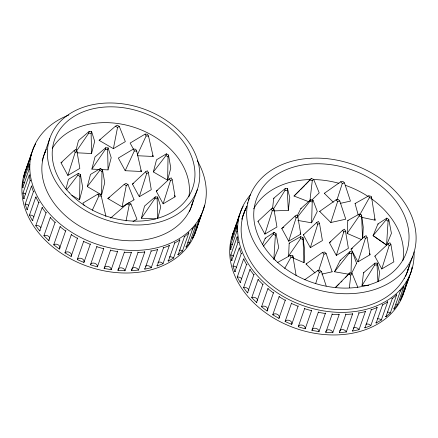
<?xml version="1.0" encoding="UTF-8"?>
<svg xmlns="http://www.w3.org/2000/svg" width="438" height="438" viewBox="0 0 438 438"><rect width="100%" height="100%" fill="white"/><g stroke="black" fill="none" stroke-linecap="round" stroke-linejoin="round"><path stroke-width="0.66" d="M71.881 195.321L79.574 199.788L79.979 176.388L80.439 174.598L78.342 173.377L68.465 179.334L65.974 188.942M101.589 194.899L101.988 171.499L102.454 169.709L100.357 168.488L90.48 174.444L87.326 186.593L101.589 194.899L104.742 182.739L102.454 169.709M167.628 180.232L168.033 156.831L168.499 155.041L166.402 153.82L156.525 159.777L153.366 171.937L167.628 180.232L170.787 168.072L168.499 155.041M297.884 220.44L311.615 222.811L312.206 201.902L313.028 200.248L310.63 199.832L300.824 208.597L297.145 215.983M351.019 273.268L351.561 253.711L352.387 252.053L349.989 251.636L340.178 260.402L334.522 271.768L349.179 274.308M288.615 256.038L289.173 243.134L300.709 236.651L302.965 237.62L304.64 249.808L304.021 262.685L292.984 257.922M288.554 256.011L300.621 238.524L300.709 236.651M304.021 262.685L302.965 237.62M361.542 239.608L347.164 233.405L347.777 220.528L359.319 214.045L361.574 215.014L363.244 227.202L362.724 238.058M347.164 233.405L359.226 215.918L359.319 214.045M362.56 238.715L361.574 215.014M273.854 259.263L275.365 235.42L276.071 233.711L274.106 232.343L265.231 238.173L262.603 244.508M386.573 245.039L388.084 221.195L388.791 219.493L386.825 218.124L377.95 223.949L373.099 235.644L386.562 245.034M29.904 164.261A3.619 2.716 19.3 0 0 29.269 164.097L22.946 182.159L22.683 187.678A3.619 2.716 19.3 0 0 23.323 187.727M29.269 164.097L29.012 169.615L22.683 187.678M237.714 226.205A3.619 2.716 19.3 0 0 237.084 226.041L230.76 244.097L230.498 249.616A3.619 2.716 19.3 0 0 231.138 249.671M237.084 226.041L236.821 231.56L230.498 249.616M272.535 208.68L273.728 198.255L285.16 188.603L287.498 188.515L289.786 197.669L288.324 210.382L273.684 210.919M273.323 209.26L284.946 190.453L285.16 188.603M288.324 210.382L287.284 190.371L287.498 188.515M368.829 285.291L362.018 285.543L363.48 272.83L374.906 263.172L377.244 263.085L379.532 272.244L378.448 281.667M362.018 285.543L374.693 265.023L374.906 263.172M377.901 281.618L377.036 264.941L377.244 263.085M311.719 200.199L319.225 192.857L313.657 179.383L312.278 180.73L309.836 201.447L297.676 216.799M349.332 287.744L350.827 275.048L352.207 273.695L357.78 287.175L357.523 287.427M113.382 148.663L117.543 127.442L119.3 126.407L125.339 141.622L113.382 148.663L99.13 140.363L115.446 126.221L117.203 125.186L119.3 126.407M128.022 184.59L125.925 183.369L124.168 184.403L107.852 198.545L122.103 206.851L126.264 185.624L128.022 184.59L133.984 199.766M126.051 220.938L129.172 205.022L130.929 203.988L136.968 219.203L132.999 221.546M24.369 177.083A3.619 2.716 19.3 0 1 23.729 176.947L25.092 171.685L31.416 153.623A3.619 2.716 19.3 0 1 31.722 153.733M23.729 176.947L30.058 158.885L31.416 153.623M204.453 205.203L204.311 205.876M232.178 239.022A3.619 2.716 19.3 0 1 231.543 238.891L232.901 233.629L239.23 215.567A3.619 2.716 19.3 0 1 239.531 215.677M231.543 238.891L237.867 220.829L239.23 215.567M405.906 285.379L405.802 285.877M412.229 267.317L410.904 272.409L404.581 290.471A3.619 2.716 19.3 0 1 404.274 290.361M197.954 224.103L197.762 224.929M204.163 206.539L203.884 207.694M405.61 286.709L404.581 290.471M197.642 225.428L196.766 228.526A3.619 2.716 19.3 0 1 196.465 228.417M76.009 150.168L78.49 140.56L89.199 131.405L91.586 131.52L94.69 141.348L91.553 153.514L76.776 152.796M76.497 151.05L88.739 133.19L89.199 131.405M91.553 153.514L91.12 133.311L91.586 131.52M105.717 147.776L105.251 149.566L91.86 169.101L95.002 156.93L105.717 147.776L108.098 147.891L111.208 157.718L108.066 169.889L107.638 149.681L108.098 147.891M155.578 218.907L141.403 218.223L144.54 206.052L155.255 196.897L157.636 197.012L160.746 206.84L157.79 218.305M141.403 218.223L154.795 198.688L155.255 196.897M157.592 218.332L157.176 198.803L157.636 197.012M66.527 189.917L77.876 175.167L78.342 173.377M79.574 199.788L82.722 187.639L80.439 174.598M87.326 186.604L99.891 170.278L100.357 168.488M153.366 171.937L165.936 155.61L166.402 153.82M203.845 207.853L196.766 228.526M67.879 175.424L75.188 152.353L76.951 151.318L75.938 149.462L74.181 150.497L61.002 162.783L67.879 175.424L79.842 168.395L76.951 151.318M139.311 196.717L146.626 173.645L148.383 172.616L147.376 170.754L145.613 171.789L132.44 184.075L139.311 196.722L151.28 189.687L148.383 172.616M163.128 203.818L170.437 180.746L172.2 179.711L171.187 177.85L169.424 178.885L156.251 191.171L163.128 203.818L175.09 196.788L172.2 179.711M264.886 234.111L272.277 210.798L274.035 209.764L273.022 207.902L271.264 208.937L257.949 221.354L264.88 234.106L276.953 227.021L274.035 209.764M297.845 216.859L296.088 217.894L288.697 241.207L300.764 234.122L297.845 216.859L296.838 214.998L295.075 216.033L281.76 228.45L288.691 241.201M310.345 247.662L317.736 224.344L319.494 223.314L318.481 221.453L316.723 222.488L303.408 234.899L310.339 247.656L322.412 240.571L319.494 223.314M336.318 255.403L343.71 232.091L345.472 231.056L344.46 229.194L342.697 230.229L329.387 242.647L336.318 255.398L348.385 248.313L345.472 231.056M357.966 261.858L365.358 238.54L367.115 237.506L366.108 235.649L364.345 236.684L351.03 249.096L357.961 261.847L370.033 254.768L367.115 237.506M390.931 244.607L389.168 245.641L381.777 268.954L393.855 261.858L390.931 244.607L389.919 242.745L388.156 243.78L374.846 256.197L381.777 268.948M336.959 199.974L342.308 183.429L344.487 182.942L350.455 201.108L340.162 203.396M330.838 222.515L337.632 201.513L339.806 201.031L345.779 219.192L330.838 222.515L319.641 211.401L336.001 199.892L338.174 199.41L339.806 201.031M318.667 270.679L324.016 254.133L326.195 253.646L332.119 271.768M315.634 283.676L319.34 272.217L321.514 271.735L326.206 286.003M27.315 165.663L26.921 166.79L27.331 165.871M27.714 164.535L31.268 154.373M31.667 153.245L33.518 148.115M24.435 198.682A3.619 2.716 19.3 0 1 23.816 198.71L22.968 193.065L29.291 175.008A3.619 2.716 19.3 0 1 29.932 175.09M23.816 198.71L30.14 180.648L29.291 175.008M27.682 209.671A3.619 2.716 19.3 0 1 27.085 209.775L25.158 204.152L31.481 186.09A3.619 2.716 19.3 0 1 32.111 186.095M44.271 154.198L49.806 138.392M27.085 209.775L33.414 191.713L31.481 186.09M32.97 220.424A3.619 2.716 19.3 0 1 32.423 220.604L29.455 215.135L35.779 197.073A3.619 2.716 19.3 0 1 36.387 197.001M32.423 220.604L38.752 202.542L35.779 197.073M40.187 230.673A3.619 2.716 19.3 0 1 39.694 230.93L35.763 225.751L42.086 207.689A3.619 2.716 19.3 0 1 42.656 207.535M39.694 230.93L46.023 212.868A3.619 2.716 19.3 0 0 46.51 212.616M49.319 239.98A3.619 2.716 19.3 0 1 48.722 240.495L43.92 235.737L50.244 217.675A3.619 2.716 19.3 0 1 50.759 217.445M48.722 240.495L55.046 222.433A3.619 2.716 19.3 0 0 55.462 222.115M65.941 230.623A3.619 2.716 19.3 0 1 65.601 231.007L59.278 249.069L53.726 244.842L60.05 226.78A3.619 2.716 19.3 0 1 60.499 226.484M77.679 237.944A3.619 2.716 19.3 0 1 77.433 238.371L71.104 256.433L64.939 252.846L71.263 234.784A3.619 2.716 19.3 0 1 71.635 234.429M90.392 243.884A3.619 2.716 19.3 0 1 90.239 244.349L83.915 262.411L80.597 261.043L77.285 259.553L83.614 241.491A3.619 2.716 19.3 0 1 83.899 241.081M103.768 248.302A3.619 2.716 19.3 0 1 103.713 248.795L97.389 266.857L93.913 265.877L90.463 264.793L96.787 246.731A3.619 2.716 19.3 0 1 96.979 246.276M117.477 251.089A3.619 2.716 19.3 0 1 117.521 251.598L111.197 269.66L104.145 268.445L110.469 250.383A3.619 2.716 19.3 0 1 110.562 249.895M131.176 252.173A3.619 2.716 19.3 0 1 131.323 252.688L125 270.744L117.992 270.41L124.315 252.348A3.619 2.716 19.3 0 1 124.31 251.845M144.535 251.532A3.619 2.716 19.3 0 1 144.775 252.036L138.452 270.098L131.663 270.646L137.986 252.584A3.619 2.716 19.3 0 1 137.882 252.069M157.22 249.184A3.619 2.716 19.3 0 1 157.554 249.66L151.23 267.722L144.825 269.146L151.154 251.084A3.619 2.716 19.3 0 1 150.946 250.574M168.926 245.176A3.619 2.716 19.3 0 1 169.342 245.619L163.013 263.681L157.154 265.943L163.478 247.881A3.619 2.716 19.3 0 1 163.182 247.393M167.962 260.659A3.619 2.716 19.3 0 0 168.345 261.119L174.669 243.057L179.843 240.019A3.619 2.716 19.3 0 0 179.356 239.619M191.817 205.378L197.352 189.577M168.345 261.119L173.519 258.075L179.843 240.019M177.664 254.374A3.619 2.716 19.3 0 0 178.118 254.796L184.447 236.734L188.8 232.983A3.619 2.716 19.3 0 0 188.258 232.638M178.118 254.796L182.476 251.045L188.8 232.983M185.723 246.758A3.619 2.716 19.3 0 0 186.243 247.125L192.567 229.063L196 224.699A3.619 2.716 19.3 0 0 195.414 224.42M186.243 247.125L189.676 242.761L196 224.699M191.937 237.987A3.619 2.716 19.3 0 0 192.512 238.294L198.836 220.232L201.261 215.359A3.619 2.716 19.3 0 0 200.96 215.25M192.512 238.294L194.937 233.421L201.261 215.359M235.036 228.85A3.619 2.716 19.3 0 1 234.735 228.735L236.712 223.09M237.106 221.962L238.688 217.445M239.082 216.317L241.059 210.673M243.824 213.903L244.218 212.775M245.012 210.519L245.8 208.258M246.194 207.13L246.589 206.002M247.382 203.741L247.777 202.613M248.565 200.358L249.359 198.102M232.249 260.626A3.619 2.716 19.3 0 1 231.625 260.654L230.777 255.009L237.106 236.947A3.619 2.716 19.3 0 1 237.746 237.035M231.625 260.654L237.949 242.592L237.106 236.947M235.491 271.615A3.619 2.716 19.3 0 1 234.899 271.719L232.967 266.096L239.29 248.034A3.619 2.716 19.3 0 1 239.925 248.039M234.899 271.719L241.223 253.657L239.29 248.034M240.785 282.368A3.619 2.716 19.3 0 1 240.238 282.548L237.265 277.079L243.594 259.017A3.619 2.716 19.3 0 1 244.201 258.946M240.238 282.548L246.561 264.486L243.594 259.017M247.996 292.617A3.619 2.716 19.3 0 1 247.508 292.874L243.572 287.695L249.895 269.633A3.619 2.716 19.3 0 1 250.465 269.479M247.508 292.874L253.832 274.812A3.619 2.716 19.3 0 0 254.319 274.555M256.953 302.116A3.619 2.716 19.3 0 1 256.531 302.439L251.73 297.676L258.053 279.619A3.619 2.716 19.3 0 1 258.568 279.389M256.531 302.439L262.855 284.377A3.619 2.716 19.3 0 0 263.276 284.054M273.75 292.568A3.619 2.716 19.3 0 1 273.416 292.951L267.087 311.013L261.535 306.786L267.859 288.724A3.619 2.716 19.3 0 1 268.308 288.428M285.488 299.888A3.619 2.716 19.3 0 1 285.242 300.315L278.918 318.377L272.754 314.791L279.077 296.729A3.619 2.716 19.3 0 1 279.449 296.367M298.201 305.828A3.619 2.716 19.3 0 1 298.054 306.293L291.724 324.355L288.412 322.981L285.1 321.492L291.423 303.435A3.619 2.716 19.3 0 1 291.708 303.025M311.577 310.246A3.619 2.716 19.3 0 1 311.527 310.739L305.198 328.801L301.722 327.821L298.273 326.737L304.602 308.675A3.619 2.716 19.3 0 1 304.793 308.221M325.286 313.033A3.619 2.716 19.3 0 1 325.335 313.542L319.006 331.604L311.955 330.383L318.278 312.327A3.619 2.716 19.3 0 1 318.377 311.84M338.99 314.117A3.619 2.716 19.3 0 1 339.132 314.626L332.809 332.688L325.801 332.354L332.124 314.292A3.619 2.716 19.3 0 1 332.119 313.783M352.349 313.477A3.619 2.716 19.3 0 1 352.59 313.98L346.266 332.037L339.477 332.59L345.801 314.528A3.619 2.716 19.3 0 1 345.697 314.013M365.035 311.122A3.619 2.716 19.3 0 1 365.369 311.604L359.04 329.666L352.639 331.09L358.963 313.028A3.619 2.716 19.3 0 1 358.76 312.518M376.735 307.12A3.619 2.716 19.3 0 1 377.151 307.564L370.827 325.626L364.964 327.887L371.293 309.825A3.619 2.716 19.3 0 1 370.997 309.332M375.777 322.603A3.619 2.716 19.3 0 0 376.154 323.063L382.483 305.001L387.652 301.957A3.619 2.716 19.3 0 0 387.17 301.563M376.154 323.063L381.328 320.019L387.652 301.957M385.473 316.318A3.619 2.716 19.3 0 0 385.933 316.74L392.256 298.678L396.614 294.927A3.619 2.716 19.3 0 0 396.067 294.582M385.933 316.74L390.291 312.989L396.614 294.927M393.532 308.702A3.619 2.716 19.3 0 0 394.052 309.069L400.376 291.007L403.814 286.644A3.619 2.716 19.3 0 0 403.223 286.359M407.176 272.08L412.711 256.279A86.812 65.12 19.3 0 0 311.287 158.222A86.812 65.12 19.3 0 0 270.169 263.282A86.812 65.12 19.3 0 0 412.711 256.279M394.052 309.069L397.49 304.7L403.814 286.644M399.746 299.931A3.619 2.716 19.3 0 0 400.321 300.238L406.645 282.176L409.076 277.303A3.619 2.716 19.3 0 0 408.451 277.095M411.868 268.275L412.267 267.147M400.321 300.238L402.746 295.365L409.076 277.303M263.413 246.183L273.4 234.051L274.106 232.343M273.87 259.214L278.705 247.558L276.071 233.711M373.094 235.649L386.119 219.827L386.825 218.124M386.59 244.995L391.424 233.344L388.791 219.493M234.735 228.735L235.43 227.202M241.19 210.366L242.504 207.617M33.655 147.809L33.94 147.195M92.325 210.185L98.884 195.994L97.877 194.133L82.897 203.09L84.233 205.553M125.186 170.71L134.313 150.968L133.3 149.106L118.326 158.063L125.186 170.71L141.386 171.488L136.694 151.083L135.687 149.221L133.3 149.106M137.28 155.085L146.117 135.961L145.109 134.099L130.135 143.056L133.415 149.106M27.616 165.257L27.764 164.951M34.087 146.889L34.388 146.281M235.721 226.588L235.874 226.287M310.63 199.832L309.808 201.491L312.206 201.902M311.621 222.811L317.276 211.444L313.028 200.248M334.522 271.774L349.163 253.295L349.989 251.636M351.61 273.35L356.631 263.249M34.542 145.974L34.854 145.367M242.663 207.311L242.822 207.01M35.013 145.066L35.675 143.856M243.15 206.402L243.314 206.101M284.684 268.472L290.996 257.21L290.465 255.294L277.27 262.685M359.697 214.927L369.338 197.741L368.807 195.819L355.037 203.533L358.24 215.053M242.97 215.567L243.429 215.031M304.415 185.805L300.556 189.649M305.341 184.831L311.363 178.496L313.657 179.383M345.286 277.687L349.918 272.814L352.207 273.695M308.675 201.699L294.024 196.038L311.363 178.496M335.393 287.498L349.918 272.814M294.029 196.032L299.592 190.59M335.267 287.722L339.121 283.95M341.043 282.072L342.007 281.13M110.759 217.943L127.075 203.801L128.832 202.767L130.929 203.988M333.313 202.241L324.317 193.317L340.676 181.808L342.855 181.321L344.487 182.942M315.021 272.945L306.025 264.021L322.384 252.512L324.563 252.025L326.195 253.646M304.618 279.805L317.703 270.596L319.882 270.115L321.514 271.735M99.136 140.357L100.269 139.689M62.147 162.109L61.002 162.783M107.852 198.545L109.56 197.543M132.44 184.075L133.585 183.402M122.103 206.851L134.05 199.816M110.77 217.938L111.898 217.27M156.251 191.171L157.395 190.497M257.955 221.349L258.294 221.146M281.771 228.444L282.105 228.247M282.691 227.902L283.857 227.218M303.414 234.899L303.753 234.697M329.392 242.641L330.898 241.754M351.041 249.091L352.546 248.209M374.851 256.192L375.191 255.995M169.342 245.619L163.478 247.881M377.151 307.564L371.293 309.825M157.554 249.66L151.154 251.084M365.369 311.604L358.963 313.028M324.328 193.311L324.728 193.224M319.647 211.401L320.047 211.313M306.036 264.015L306.496 263.917M321.886 274.095L332.152 271.812M144.775 252.036L137.986 252.584M352.59 313.98L345.801 314.528M284.946 190.453L287.284 190.371M273.739 198.255L274.193 198.239M374.693 265.023L377.036 264.941M363.485 272.83L363.934 272.814M131.323 252.688L124.315 252.348M339.132 314.626L332.124 314.292M145.109 134.099L147.491 134.214L148.504 136.076L153.196 156.476L137.751 155.742M146.117 135.961L148.504 136.076M88.739 133.19L91.12 133.311M134.313 150.968L136.694 151.083M105.251 149.566L107.638 149.681M91.86 169.101L99.327 169.462M101.342 169.561L108.049 169.889M97.877 194.133L100.258 194.248L101.266 196.109L105.81 215.852M98.884 195.994L101.266 196.109M154.795 198.688L157.176 198.803M117.521 251.598L110.469 250.383M325.335 313.542L318.278 312.327M300.835 208.597L301.295 208.674M349.163 253.295L351.561 253.711M340.189 260.402L340.649 260.484M356.57 263.233L352.387 252.053M368.807 195.819L371.194 196.328L371.731 198.25L375.103 220.204L361.399 217.281M369.338 197.741L371.731 198.25M355.048 203.533L355.497 203.632M290.465 255.294L292.852 255.803L296.148 275.688M290.996 257.21L293.389 257.725M103.713 248.795L96.787 246.731M311.527 310.739L304.602 308.675M309.984 179.843L312.278 180.73M348.533 274.161L350.827 275.048M298.054 306.293L291.423 303.435M90.239 244.349L83.614 241.491M289.184 243.139L289.66 243.347M359.226 215.918L361.481 216.892M348.199 220.714L347.788 220.533M300.621 238.524L302.877 239.498M285.242 300.315L279.077 296.729M77.433 238.371L71.263 234.784M165.936 155.61L168.033 156.831M99.891 170.278L101.988 171.499M77.876 175.167L79.979 176.388M115.446 126.221L117.543 127.442M124.168 184.403L126.264 185.624M127.075 203.801L129.172 205.022M386.119 219.827L388.084 221.195M378.317 224.207L377.956 223.955M373.149 235.688L386.168 244.76M273.4 234.051L275.365 235.42M265.242 238.179L265.658 238.469M273.416 292.951L267.859 288.724M65.601 231.007L60.05 226.78M262.855 284.377L258.053 279.619M55.046 222.433L50.244 217.675M340.676 181.808L342.308 183.429M336.001 199.892L337.632 201.513M322.384 252.512L324.016 254.133M317.703 270.596L319.34 272.217M253.832 274.812L249.895 269.633M46.023 212.868L42.086 207.689M388.156 243.78L389.168 245.641M364.345 236.684L365.358 238.54M369.376 253.536L370.039 254.763M342.697 230.229L343.71 232.091M316.723 222.488L317.736 224.344M295.075 216.033L296.088 217.894M300.107 232.89L300.769 234.116M271.264 208.937L272.277 210.798M169.424 178.885L170.437 180.746M152.512 155.211L153.196 156.476M174.401 195.523L175.09 196.788M145.613 171.789L146.626 173.645M140.702 170.223L141.386 171.488M74.181 150.497L75.188 152.353M105.273 215.25L105.925 216.443M374.736 218.88L375.103 220.204M371.21 196.996L371.243 198.337M292.852 255.803L292.885 257.139M409.442 264.563A86.812 65.12 19.3 0 1 303.633 302.943A86.812 65.12 19.3 0 1 246.797 206.429M253.657 208.866A79.579 59.694 19.3 0 1 310.46 179.569M313.608 179.569A79.579 59.694 19.3 0 1 338.957 183.314M345.166 185.247A79.579 59.694 19.3 0 1 367.827 196.279M371.572 198.836A79.579 59.694 19.3 0 1 402.889 260.49M408.019 269.408A86.812 65.12 19.3 0 1 405.572 276.29M241.94 219.214A86.812 65.12 19.3 0 1 246.008 208.691M414.041 251.806A90.431 67.835 19.3 0 1 303.403 305.74A90.431 67.835 19.3 0 1 250.689 194.549M404.537 290.115A90.431 67.835 19.3 0 1 294.276 327.881A90.431 67.835 19.3 0 1 235.031 228.647M245.713 208.379A3.619 2.716 19.3 0 1 244.853 210.426M232.901 233.629A3.619 2.716 19.3 0 1 233.815 234.023M238.502 220.966A3.619 2.716 19.3 0 1 237.867 220.829M241.995 218.458A3.619 2.716 19.3 0 1 241.99 218.973M230.76 244.097A3.619 2.716 19.3 0 1 232.343 244.705M237.462 231.609A3.619 2.716 19.3 0 1 236.821 231.56M230.777 255.009A3.619 2.716 19.3 0 1 233.613 256.203M238.573 242.564A3.619 2.716 19.3 0 1 237.949 242.592M232.967 266.096A3.619 2.716 19.3 0 1 236.679 267.634M241.814 253.553A3.619 2.716 19.3 0 1 241.223 253.657M237.265 277.079A3.619 2.716 19.3 0 1 241.743 278.88M247.109 264.306A3.619 2.716 19.3 0 1 246.561 264.486M243.572 287.695A3.619 2.716 19.3 0 1 248.926 290.191M251.73 297.676A3.619 2.716 19.3 0 1 255.398 297.698A3.619 2.716 19.3 0 1 257.599 300.38M261.535 306.786A3.619 2.716 19.3 0 1 266.446 307.06A3.619 2.716 19.3 0 1 267.087 311.013M272.754 314.791A3.619 2.716 19.3 0 1 277.517 314.446A3.619 2.716 19.3 0 1 278.918 318.377M285.1 321.492A3.619 2.716 19.3 0 1 289.6 320.539A3.619 2.716 19.3 0 1 291.724 324.355M298.273 326.737A3.619 2.716 19.3 0 1 302.406 325.193A3.619 2.716 19.3 0 1 305.198 328.801M311.955 330.383A3.619 2.716 19.3 0 1 315.612 328.286A3.619 2.716 19.3 0 1 319.006 331.604M325.801 332.354A3.619 2.716 19.3 0 1 328.889 329.759A3.619 2.716 19.3 0 1 332.809 332.688M339.477 332.59A3.619 2.716 19.3 0 1 339.362 331.812M339.664 330.778A3.619 2.716 19.3 0 1 343.102 329.622A3.619 2.716 19.3 0 1 346.266 332.037M352.639 331.09A3.619 2.716 19.3 0 1 352.437 330.58M353.324 328.139A3.619 2.716 19.3 0 1 359.04 329.666M364.964 327.887A3.619 2.716 19.3 0 1 364.668 327.394M365.965 324.219A3.619 2.716 19.3 0 1 370.827 325.626M377.49 318.82A3.619 2.716 19.3 0 1 381.328 320.019M382.483 305.001A3.619 2.716 19.3 0 1 382.1 304.541M387.351 312.086A3.619 2.716 19.3 0 1 390.291 312.989M392.256 298.678A3.619 2.716 19.3 0 1 391.802 298.256M395.886 304.147A3.619 2.716 19.3 0 1 397.49 304.7M400.376 291.007A3.619 2.716 19.3 0 1 399.856 290.64M401.794 295.081A3.619 2.716 19.3 0 1 402.746 295.365M406.645 282.176A3.619 2.716 19.3 0 1 406.07 281.869M404.449 278.798A3.619 2.716 19.3 0 1 404.515 278.557M410.904 272.409A3.619 2.716 19.3 0 1 410.598 272.299M408.26 270.071A3.619 2.716 19.3 0 1 408.145 269.003M408.676 267.881A3.619 2.716 19.3 0 1 408.873 267.684M193.267 200.122A78.084 58.572 19.3 0 1 98.966 235.168A78.084 58.572 19.3 0 1 46.368 149.15M52.27 148.509A73.151 54.876 19.3 0 1 136.508 128.115A73.151 54.876 19.3 0 1 188.882 196.892M192.446 202.531A78.084 58.572 19.3 0 1 189.446 211.598M42.19 160.97A78.084 58.572 19.3 0 1 45.579 151.411M197.368 160.691A90.431 67.835 19.3 0 1 160.313 246.862A90.431 67.835 19.3 0 1 42.606 205.044A90.431 67.835 19.3 0 1 68.848 115.03M197.051 226.857A90.431 67.835 19.3 0 1 87.715 266.381A90.431 67.835 19.3 0 1 26.942 167.272M33.551 148.843A3.619 2.716 19.3 0 1 33.244 148.728M25.092 171.685A3.619 2.716 19.3 0 1 25.7 171.926M31.027 159.054A3.619 2.716 19.3 0 1 30.058 158.885M22.946 182.159A3.619 2.716 19.3 0 1 24.824 182.958M29.647 169.67A3.619 2.716 19.3 0 1 29.012 169.615M22.968 193.065A3.619 2.716 19.3 0 1 25.53 194.034M30.764 180.62A3.619 2.716 19.3 0 1 30.14 180.648M25.158 204.152A3.619 2.716 19.3 0 1 28.645 205.449M34.005 191.609A3.619 2.716 19.3 0 1 33.414 191.713M29.455 215.135A3.619 2.716 19.3 0 1 33.934 216.936M39.3 202.361A3.619 2.716 19.3 0 1 38.752 202.542M35.763 225.751A3.619 2.716 19.3 0 1 40.904 227.716M43.92 235.737A3.619 2.716 19.3 0 1 47.419 235.682A3.619 2.716 19.3 0 1 49.74 238.152M53.726 244.842A3.619 2.716 19.3 0 1 58.637 245.116A3.619 2.716 19.3 0 1 59.278 249.069M64.939 252.846A3.619 2.716 19.3 0 1 69.708 252.502A3.619 2.716 19.3 0 1 71.104 256.433M77.285 259.553A3.619 2.716 19.3 0 1 81.791 258.595A3.619 2.716 19.3 0 1 83.915 262.411M90.463 264.793A3.619 2.716 19.3 0 1 94.592 263.249A3.619 2.716 19.3 0 1 97.389 266.857M104.145 268.445A3.619 2.716 19.3 0 1 107.797 266.348A3.619 2.716 19.3 0 1 111.197 269.66M117.992 270.41A3.619 2.716 19.3 0 1 121.08 267.815A3.619 2.716 19.3 0 1 125 270.744M131.663 270.646A3.619 2.716 19.3 0 1 134.11 267.613A3.619 2.716 19.3 0 1 138.452 270.098M144.825 269.146A3.619 2.716 19.3 0 1 144.622 268.636M145.515 266.195A3.619 2.716 19.3 0 1 151.23 267.722M157.154 265.943A3.619 2.716 19.3 0 1 156.859 265.455M157.904 262.384A3.619 2.716 19.3 0 1 163.013 263.681M169.369 256.942A3.619 2.716 19.3 0 1 173.519 258.075M174.669 243.057A3.619 2.716 19.3 0 1 174.291 242.597M179.191 250.169A3.619 2.716 19.3 0 1 182.476 251.045M184.447 236.734A3.619 2.716 19.3 0 1 183.987 236.317M187.721 242.165A3.619 2.716 19.3 0 1 189.676 242.761M192.567 229.063A3.619 2.716 19.3 0 1 192.047 228.696M194.313 233.213A3.619 2.716 19.3 0 1 194.937 233.421M198.836 220.232A3.619 2.716 19.3 0 1 198.261 219.925M275.272 260.172A79.579 59.694 19.3 0 0 405.933 253.75A79.579 59.694 19.3 0 0 312.962 163.861A79.579 59.694 19.3 0 0 275.272 260.172M65.508 194.527A78.084 58.572 19.3 0 0 195.343 194.45A78.084 58.572 19.3 0 0 109.889 102.974A78.084 58.572 19.3 0 0 65.508 194.527M69.177 192.6A73.151 54.876 19.3 0 0 190.809 192.523A73.151 54.876 19.3 0 0 110.754 106.828A73.151 54.876 19.3 0 0 69.177 192.6"/></g></svg>
